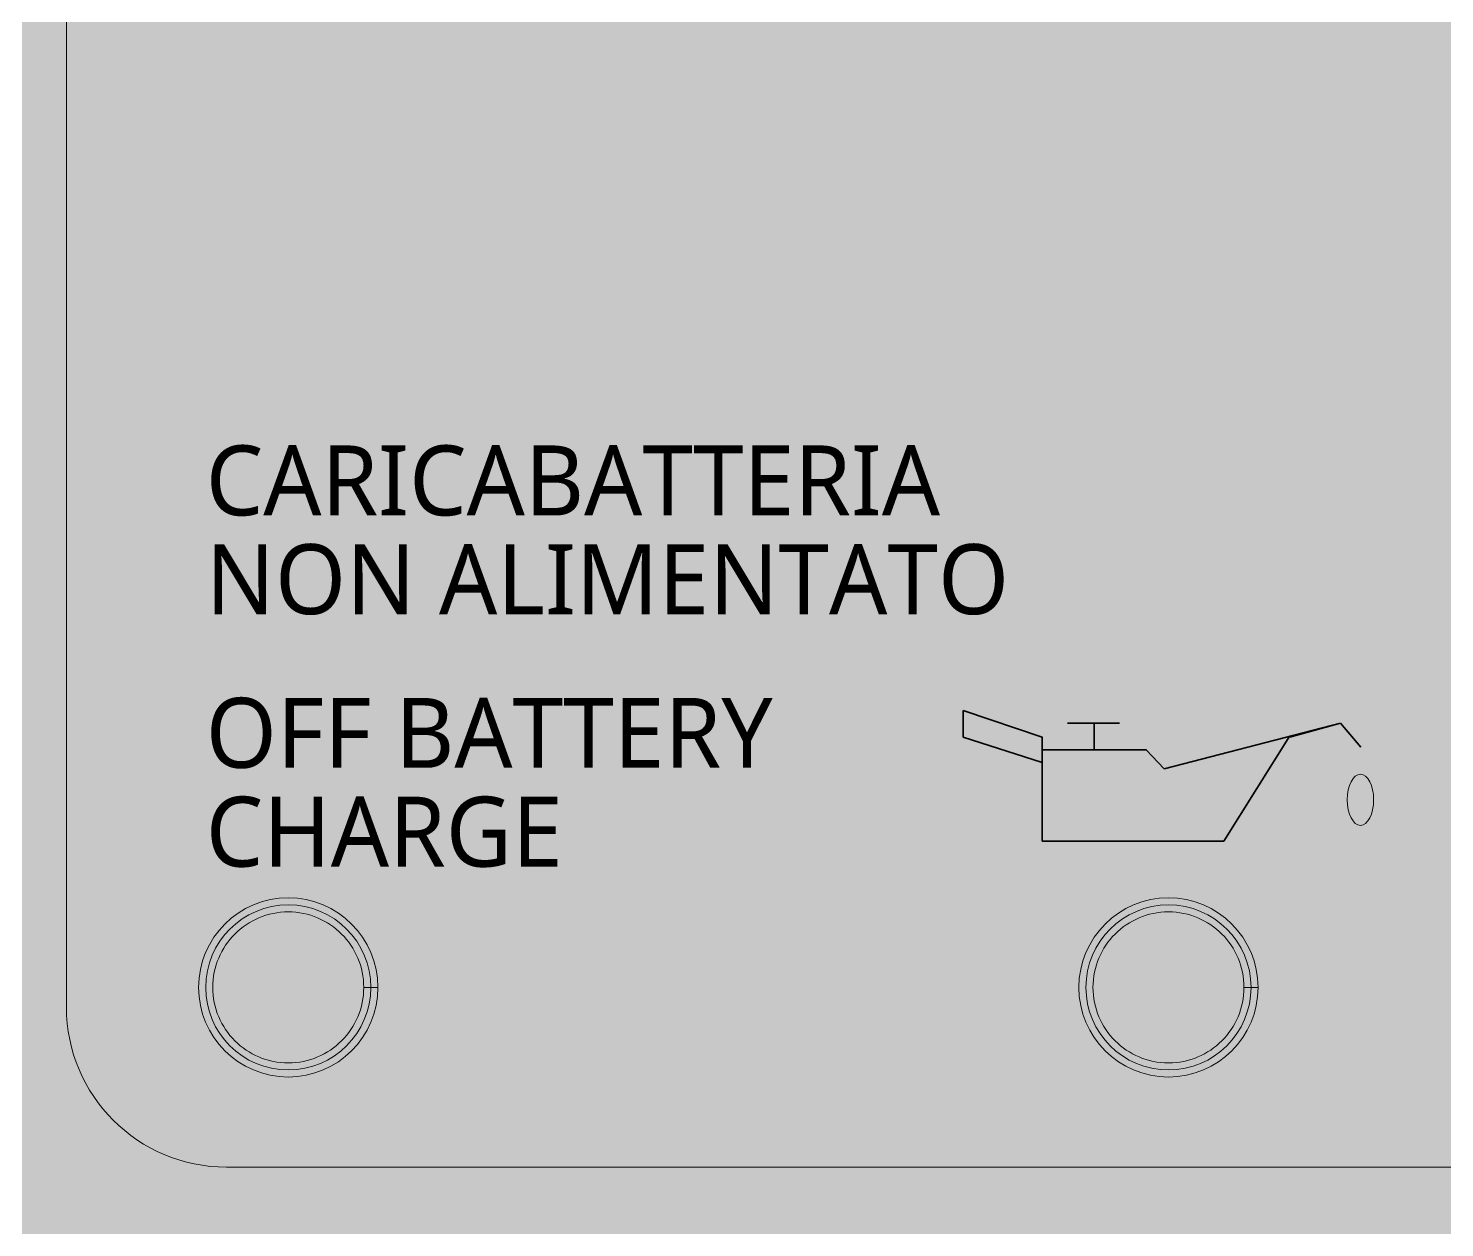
# Model space of a CAD drawing. Header units: millimetres. Extents: x 7 to 220, y 158 to 310.
# Drawn here: x 68.67 to 104.07, y 220.06 to 250.04 of the extents above; entities that cross this region are included whole.
import ezdxf

# ---------------------------------------------------------------- set-up
doc = ezdxf.new("R2010")
doc.units = ezdxf.units.MM
doc.header["$MEASUREMENT"] = 0
doc.layers.add('SI_Base new', color=7, linetype='Continuous', lineweight=0)

# ---------------------------------------------------------------- blocks, each defined once
blk = doc.blocks.new('Block_0')
at = {"layer": 'SI_Base new', "true_color": 0x1d1d1b, "transparency": 33554687}
h = blk.add_hatch(color=250, dxfattribs=at)
h.dxf.hatch_style = 2
edge = h.paths.add_edge_path()
edge.add_spline(control_points=[(99.232, 226.068), (99.232, 226.068), (99.056, 226.068), (99.056, 226.068), (99.056, 225.546), (98.845, 225.076), (98.503, 224.733), (98.162, 224.392), (97.691, 224.18), (97.169, 224.18), (96.647, 224.18), (96.177, 224.392), (95.835, 224.733), (95.493, 225.076), (95.282, 225.546), (95.282, 226.068), (95.282, 226.589), (95.493, 227.06), (95.835, 227.402), (96.177, 227.744), (96.647, 227.955), (97.169, 227.955), (97.691, 227.955), (98.162, 227.744), (98.503, 227.402), (98.845, 227.06), (99.056, 226.589), (99.056, 226.068), (99.056, 226.068), (99.232, 226.068), (99.232, 226.068), (99.232, 226.068), (99.409, 226.068), (99.409, 226.068), (99.409, 227.304), (98.406, 228.307), (97.169, 228.307), (95.932, 228.307), (94.93, 227.304), (94.929, 226.068), (94.93, 224.831), (95.932, 223.828), (97.169, 223.828), (98.406, 223.828), (99.409, 224.831), (99.409, 226.068), (99.409, 226.068), (99.232, 226.068), (99.232, 226.068), (99.232, 226.068), (99.232, 226.068), (99.232, 226.068)], knot_values=[0, 0, 0, 0, 1, 1, 1, 2, 2, 2, 3, 3, 3, 4, 4, 4, 5, 5, 5, 6, 6, 6, 7, 7, 7, 8, 8, 8, 9, 9, 9, 10, 10, 10, 11, 11, 11, 12, 12, 12, 13, 13, 13, 14, 14, 14, 15, 15, 15, 16, 16, 16, 17, 17, 17, 17], degree=3, periodic=0)
at = {"layer": 'SI_Base new', "true_color": 0x3abff0, "transparency": 33554687}
h = blk.add_hatch(color=133, dxfattribs=at)
h.dxf.hatch_style = 2
edge = h.paths.add_edge_path()
edge.add_spline(control_points=[(99.232, 226.068), (99.232, 224.928), (98.309, 224.004), (97.169, 224.004), (96.03, 224.004), (95.106, 224.928), (95.106, 226.068), (95.106, 227.207), (96.03, 228.131), (97.169, 228.131), (98.309, 228.131), (99.232, 227.207), (99.232, 226.068), (99.232, 226.068), (99.232, 226.068), (99.232, 226.068)], knot_values=[0, 0, 0, 0, 1, 1, 1, 2, 2, 2, 3, 3, 3, 4, 4, 4, 5, 5, 5, 5], degree=3, periodic=0)
at = {"layer": 'SI_Base new'}
for points, knots in [([(99.232, 226.068), (99.232, 226.068), (99.056, 226.068), (99.056, 226.068), (99.056, 225.546), (98.845, 225.076), (98.503, 224.733), (98.162, 224.392), (97.691, 224.18), (97.169, 224.18), (96.647, 224.18), (96.177, 224.392), (95.835, 224.733), (95.493, 225.076), (95.282, 225.546), (95.282, 226.068), (95.282, 226.589), (95.493, 227.06), (95.835, 227.402), (96.177, 227.744), (96.647, 227.955), (97.169, 227.955), (97.691, 227.955), (98.162, 227.744), (98.503, 227.402), (98.845, 227.06), (99.056, 226.589), (99.056, 226.068), (99.056, 226.068), (99.232, 226.068), (99.232, 226.068), (99.232, 226.068), (99.409, 226.068), (99.409, 226.068), (99.409, 227.304), (98.406, 228.307), (97.169, 228.307), (95.932, 228.307), (94.93, 227.304), (94.929, 226.068), (94.93, 224.831), (95.932, 223.828), (97.169, 223.828), (98.406, 223.828), (99.409, 224.831), (99.409, 226.068), (99.409, 226.068), (99.232, 226.068), (99.232, 226.068), (99.232, 226.068), (99.232, 226.068), (99.232, 226.068)], [0, 0, 0, 0, 1, 1, 1, 2, 2, 2, 3, 3, 3, 4, 4, 4, 5, 5, 5, 6, 6, 6, 7, 7, 7, 8, 8, 8, 9, 9, 9, 10, 10, 10, 11, 11, 11, 12, 12, 12, 13, 13, 13, 14, 14, 14, 15, 15, 15, 16, 16, 16, 17, 17, 17, 17]), ([(99.232, 226.068), (99.232, 224.928), (98.309, 224.004), (97.169, 224.004), (96.03, 224.004), (95.106, 224.928), (95.106, 226.068), (95.106, 227.207), (96.03, 228.131), (97.169, 228.131), (98.309, 228.131), (99.232, 227.207), (99.232, 226.068), (99.232, 226.068), (99.232, 226.068), (99.232, 226.068)], [0, 0, 0, 0, 1, 1, 1, 2, 2, 2, 3, 3, 3, 4, 4, 4, 5, 5, 5, 5])]:
    blk.add_open_spline(points, degree=3, knots=knots, dxfattribs=at)
blk = doc.blocks.new('Block_6')
at = {"layer": 'SI_Base new', "true_color": 0x1d1d1b, "transparency": 33554687}
h = blk.add_hatch(color=250, dxfattribs=at)
h.dxf.hatch_style = 2
edge = h.paths.add_edge_path()
edge.add_spline(control_points=[(77.232, 226.068), (77.232, 226.068), (77.056, 226.068), (77.056, 226.068), (77.056, 225.546), (76.845, 225.076), (76.503, 224.733), (76.161, 224.392), (75.691, 224.18), (75.169, 224.18), (74.647, 224.18), (74.176, 224.392), (73.835, 224.733), (73.493, 225.076), (73.282, 225.546), (73.282, 226.068), (73.282, 226.589), (73.493, 227.06), (73.835, 227.402), (74.176, 227.744), (74.647, 227.955), (75.169, 227.955), (75.691, 227.955), (76.161, 227.744), (76.503, 227.402), (76.845, 227.06), (77.056, 226.589), (77.056, 226.068), (77.056, 226.068), (77.232, 226.068), (77.232, 226.068), (77.232, 226.068), (77.409, 226.068), (77.409, 226.068), (77.409, 227.304), (76.406, 228.307), (75.169, 228.307), (73.932, 228.307), (72.929, 227.304), (72.929, 226.068), (72.929, 224.831), (73.932, 223.828), (75.169, 223.828), (76.406, 223.828), (77.409, 224.831), (77.409, 226.068), (77.409, 226.068), (77.232, 226.068), (77.232, 226.068), (77.232, 226.068), (77.232, 226.068), (77.232, 226.068)], knot_values=[0, 0, 0, 0, 1, 1, 1, 2, 2, 2, 3, 3, 3, 4, 4, 4, 5, 5, 5, 6, 6, 6, 7, 7, 7, 8, 8, 8, 9, 9, 9, 10, 10, 10, 11, 11, 11, 12, 12, 12, 13, 13, 13, 14, 14, 14, 15, 15, 15, 16, 16, 16, 17, 17, 17, 17], degree=3, periodic=0)
at = {"layer": 'SI_Base new', "true_color": 0x3abff0, "transparency": 33554687}
h = blk.add_hatch(color=133, dxfattribs=at)
h.dxf.hatch_style = 2
edge = h.paths.add_edge_path()
edge.add_spline(control_points=[(77.232, 226.068), (77.232, 224.928), (76.309, 224.004), (75.169, 224.004), (74.029, 224.004), (73.106, 224.928), (73.106, 226.068), (73.106, 227.207), (74.029, 228.131), (75.169, 228.131), (76.309, 228.131), (77.232, 227.207), (77.232, 226.068), (77.232, 226.068), (77.232, 226.068), (77.232, 226.068)], knot_values=[0, 0, 0, 0, 1, 1, 1, 2, 2, 2, 3, 3, 3, 4, 4, 4, 5, 5, 5, 5], degree=3, periodic=0)
at = {"layer": 'SI_Base new'}
for points, knots in [([(77.232, 226.068), (77.232, 226.068), (77.056, 226.068), (77.056, 226.068), (77.056, 225.546), (76.845, 225.076), (76.503, 224.733), (76.161, 224.392), (75.691, 224.18), (75.169, 224.18), (74.647, 224.18), (74.176, 224.392), (73.835, 224.733), (73.493, 225.076), (73.282, 225.546), (73.282, 226.068), (73.282, 226.589), (73.493, 227.06), (73.835, 227.402), (74.176, 227.744), (74.647, 227.955), (75.169, 227.955), (75.691, 227.955), (76.161, 227.744), (76.503, 227.402), (76.845, 227.06), (77.056, 226.589), (77.056, 226.068), (77.056, 226.068), (77.232, 226.068), (77.232, 226.068), (77.232, 226.068), (77.409, 226.068), (77.409, 226.068), (77.409, 227.304), (76.406, 228.307), (75.169, 228.307), (73.932, 228.307), (72.929, 227.304), (72.929, 226.068), (72.929, 224.831), (73.932, 223.828), (75.169, 223.828), (76.406, 223.828), (77.409, 224.831), (77.409, 226.068), (77.409, 226.068), (77.232, 226.068), (77.232, 226.068), (77.232, 226.068), (77.232, 226.068), (77.232, 226.068)], [0, 0, 0, 0, 1, 1, 1, 2, 2, 2, 3, 3, 3, 4, 4, 4, 5, 5, 5, 6, 6, 6, 7, 7, 7, 8, 8, 8, 9, 9, 9, 10, 10, 10, 11, 11, 11, 12, 12, 12, 13, 13, 13, 14, 14, 14, 15, 15, 15, 16, 16, 16, 17, 17, 17, 17]), ([(77.232, 226.068), (77.232, 224.928), (76.309, 224.004), (75.169, 224.004), (74.029, 224.004), (73.106, 224.928), (73.106, 226.068), (73.106, 227.207), (74.029, 228.131), (75.169, 228.131), (76.309, 228.131), (77.232, 227.207), (77.232, 226.068), (77.232, 226.068), (77.232, 226.068), (77.232, 226.068)], [0, 0, 0, 0, 1, 1, 1, 2, 2, 2, 3, 3, 3, 4, 4, 4, 5, 5, 5, 5])]:
    blk.add_open_spline(points, degree=3, knots=knots, dxfattribs=at)
blk = doc.blocks.new('Block_32')
at = {"layer": 'SI_Base new', "true_color": 0xe0e0e0, "transparency": 33554687}
h = blk.add_hatch(color=254, dxfattribs=at)
edge = h.paths.add_edge_path()
edge.add_spline(control_points=[(102.297, 230.757), (102.297, 230.404), (102.149, 230.118), (101.967, 230.118), (101.784, 230.118), (101.636, 230.404), (101.636, 230.757), (101.636, 231.11), (101.784, 231.396), (101.967, 231.396), (102.149, 231.396), (102.297, 231.11), (102.297, 230.757)], knot_values=[0, 0, 0, 0, 1, 1, 1, 2, 2, 2, 3, 3, 3, 4, 4, 4, 4], degree=3, periodic=0)
edge.add_line((102.297, 230.757), (102.297, 230.757))
at = {"layer": 'SI_Base new', "color": 254, "lineweight": 35, "true_color": 0xe0e0e0}
for p, q in [((94.644, 232.675), (95.946, 232.675)), ((95.311, 232.008), (95.311, 232.675)), ((97.057, 231.532), (101.471, 232.675)), ((100.201, 232.325), (101.471, 232.675)), ((101.471, 232.675), (101.979, 232.072)), ((98.549, 229.722), (100.201, 232.357)), ((94.009, 229.722), (98.549, 229.722))]:
    blk.add_line(p, q, dxfattribs=at)
for points in [[(94.009, 231.691), (92.041, 232.325), (92.041, 232.992)], [(94.009, 232.008), (94.009, 232.325), (92.041, 232.992)], [(94.009, 229.722), (94.009, 232.008), (96.613, 232.008), (97.057, 231.532)]]:
    blk.add_lwpolyline(points, dxfattribs=at)
at = {"layer": 'SI_Base new'}
blk.add_open_spline([(102.297, 230.757), (102.297, 230.404), (102.149, 230.118), (101.967, 230.118), (101.784, 230.118), (101.636, 230.404), (101.636, 230.757), (101.636, 231.11), (101.784, 231.396), (101.967, 231.396), (102.149, 231.396), (102.297, 231.11), (102.297, 230.757)], degree=3, knots=[0, 0, 0, 0, 1, 1, 1, 2, 2, 2, 3, 3, 3, 4, 4, 4, 4], dxfattribs=at)

msp = doc.modelspace()

# ---------------------------------------------------------------- hatches: boundary and pattern name
at = {"layer": 'SI_Base new', "true_color": 0x1d252c, "transparency": 33554687}
h = msp.add_hatch(color=250, dxfattribs=at)
h.dxf.hatch_style = 2
edge = h.paths.add_edge_path()
edge.add_spline(control_points=[(215.166, 158.432), (215.166, 158.432), (12.166, 158.432), (12.166, 158.432), (9.405, 158.432), (7.166, 160.671), (7.166, 163.432), (7.166, 163.432), (7.166, 304.632), (7.166, 304.632), (7.166, 307.394), (9.405, 309.632), (12.166, 309.632), (12.166, 309.632), (215.166, 309.632), (215.166, 309.632), (217.928, 309.632), (220.166, 307.394), (220.166, 304.632), (220.166, 304.632), (220.166, 163.432), (220.166, 163.432), (220.166, 160.671), (217.928, 158.432), (215.166, 158.432)], knot_values=[0, 0, 0, 0, 1, 1, 1, 2, 2, 2, 3, 3, 3, 4, 4, 4, 5, 5, 5, 6, 6, 6, 7, 7, 7, 8, 8, 8, 8], degree=3, periodic=0)
at = {"layer": 'SI_Base new', "true_color": 0x000000, "transparency": 33554687}
h = msp.add_hatch(color=18, dxfattribs=at)
h.dxf.hatch_style = 2
edge = h.paths.add_edge_path()
edge.add_spline(control_points=[(154.29, 221.575), (154.29, 221.575), (73.625, 221.575), (73.625, 221.575), (71.416, 221.575), (69.625, 223.366), (69.625, 225.575), (69.625, 225.575), (69.625, 296.362), (69.625, 296.362), (69.625, 298.561), (71.425, 300.361), (73.625, 300.361), (73.625, 300.361), (154.29, 300.361), (154.29, 300.361), (156.499, 300.361), (158.29, 298.571), (158.29, 296.362), (158.29, 296.362), (158.29, 225.575), (158.29, 225.575), (158.29, 223.375), (156.49, 221.575), (154.29, 221.575), (154.29, 221.575), (154.29, 221.575), (154.29, 221.575)], knot_values=[0, 0, 0, 0, 1, 1, 1, 2, 2, 2, 3, 3, 3, 4, 4, 4, 5, 5, 5, 6, 6, 6, 7, 7, 7, 8, 8, 8, 9, 9, 9, 9], degree=3, periodic=0)

# ---------------------------------------------------------------- linework, layer by layer
at = {"layer": 'SI_Base new'}
for points, knots in [([(215.166, 158.432), (215.166, 158.432), (12.166, 158.432), (12.166, 158.432), (9.405, 158.432), (7.166, 160.671), (7.166, 163.432), (7.166, 163.432), (7.166, 304.632), (7.166, 304.632), (7.166, 307.394), (9.405, 309.632), (12.166, 309.632), (12.166, 309.632), (215.166, 309.632), (215.166, 309.632), (217.928, 309.632), (220.166, 307.394), (220.166, 304.632), (220.166, 304.632), (220.166, 163.432), (220.166, 163.432), (220.166, 160.671), (217.928, 158.432), (215.166, 158.432)], [0, 0, 0, 0, 1, 1, 1, 2, 2, 2, 3, 3, 3, 4, 4, 4, 5, 5, 5, 6, 6, 6, 7, 7, 7, 8, 8, 8, 8]), ([(154.29, 221.575), (154.29, 221.575), (73.625, 221.575), (73.625, 221.575), (71.416, 221.575), (69.625, 223.366), (69.625, 225.575), (69.625, 225.575), (69.625, 296.362), (69.625, 296.362), (69.625, 298.561), (71.425, 300.361), (73.625, 300.361), (73.625, 300.361), (154.29, 300.361), (154.29, 300.361), (156.499, 300.361), (158.29, 298.571), (158.29, 296.362), (158.29, 296.362), (158.29, 225.575), (158.29, 225.575), (158.29, 223.375), (156.49, 221.575), (154.29, 221.575), (154.29, 221.575), (154.29, 221.575), (154.29, 221.575)], [0, 0, 0, 0, 1, 1, 1, 2, 2, 2, 3, 3, 3, 4, 4, 4, 5, 5, 5, 6, 6, 6, 7, 7, 7, 8, 8, 8, 9, 9, 9, 9])]:
    msp.add_open_spline(points, degree=3, knots=knots, dxfattribs=at)

# ---------------------------------------------------------------- block references
for name in ['Block_32', 'Block_6', 'Block_0']:
    msp.add_blockref(name, (0, 0), dxfattribs=at)

# ---------------------------------------------------------------- texts
at = {"layer": 'SI_Base new', "char_height": 0.2, "attachment_point": 7}
for s, insert in [('\\C254;\\c14737632;\\FRoboto Regular|b0|i0|c1;\\H1.748367;\\W1.000000;CARICABATTERIA ', (73.106, 237.84)), ('\\C254;\\c14737632;\\FRoboto Regular|b0|i0|c1;\\H1.748367;\\W1.000000;NON ALIMENTATO', (73.106, 235.371)), ('\\C254;\\c14737632;\\FRoboto Regular|b0|i0|c1;\\H1.748367;\\W1.000000;OFF BATTERY', (73.106, 231.531)), ('\\C254;\\c14737632;\\FRoboto Regular|b0|i0|c1;\\H1.748367;\\W1.000000;CHARGE', (73.106, 229.062))]:
    msp.add_mtext(s, dxfattribs=dict(at, insert=insert))

doc.saveas('drawing.dxf')
